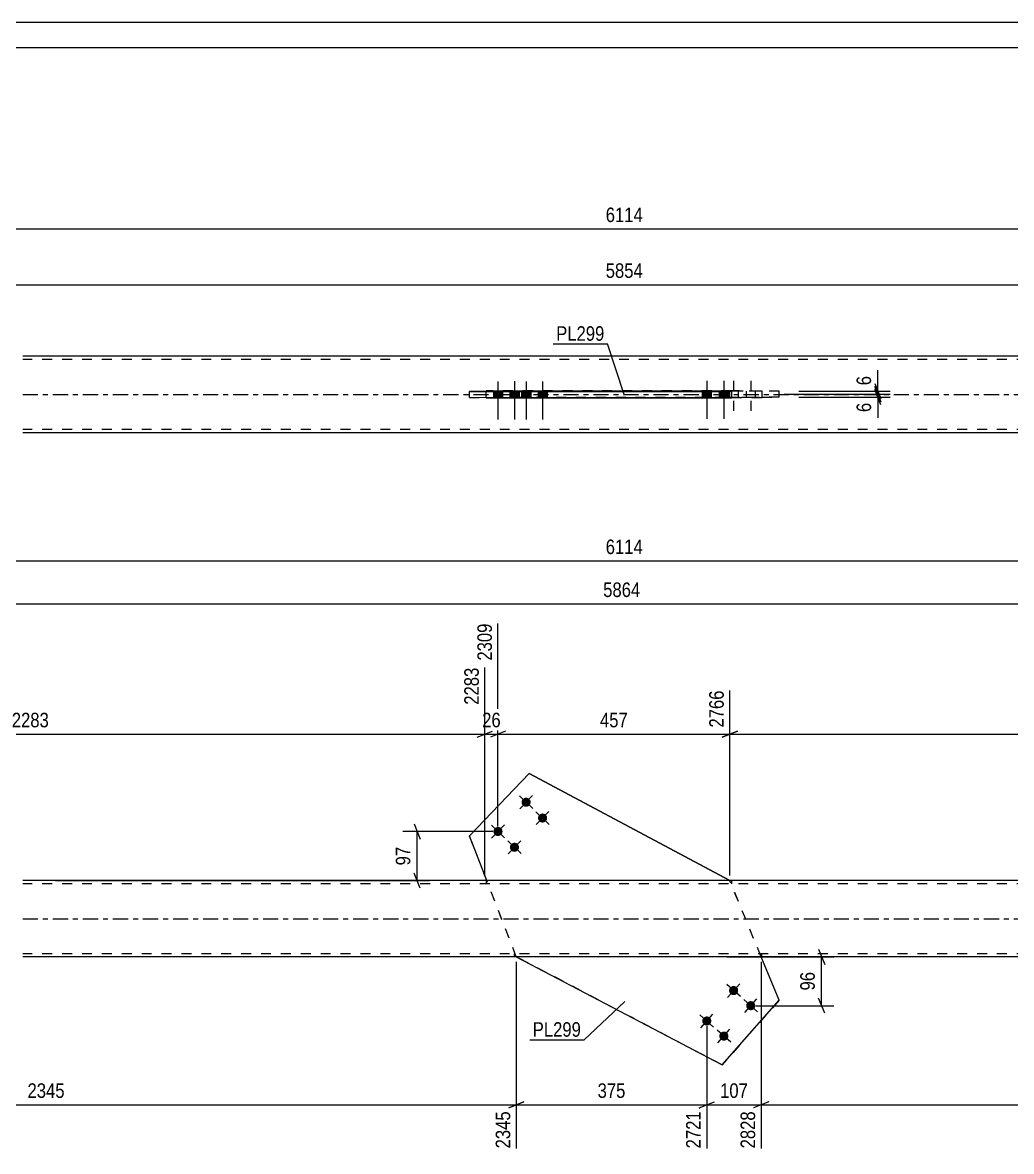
# Model space of a CAD drawing. Header units: millimetres. Extents: x 0 to 594, y 0 to 420.
# Drawn here: x 184.4 to 379.3, y 197.4 to 420 of the extents above; entities that cross this region are included whole.
import ezdxf

# ---------------------------------------------------------------- set-up
doc = ezdxf.new("R2010")
doc.units = ezdxf.units.MM
doc.linetypes.add('DXK_LINE_DOT2', pattern=[3.9198, 1.9599, -1.9599])
doc.linetypes.add('DXK_LINE_DOT3', pattern=[5.9187, 2.979, -0.9799, 0.9799, -0.9799])
doc.styles.add('Arial Narrow', font='ARIALN.TTF', dxfattribs={"height": 0.2})

# ---------------------------------------------------------------- blocks, each defined once
blk = doc.blocks.new('Unknown-580576037-1131')
at = {"color": 5, "linetype": 'Continuous'}
for p, q in [((594, 420), (0, 420)), ((589, 415), (5, 415))]:
    blk.add_line(p, q, dxfattribs=at)
blk = doc.blocks.new('Part-580576037-1689 - 1678')
at = {"color": 2, "linetype": 'Continuous'}
for p, q in [((272.48, 259.67), (284.25, 271.94)), ((272.48, 259.67), (284.25, 271.94)), ((323.81, 250.8), (284.25, 271.94)), ((284.25, 271.94), (284.25, 271.94)), ((284.25, 271.94), (323.81, 250.8)), ((275.92, 250.8), (272.48, 259.67)), ((272.48, 259.67), (272.48, 259.67)), ((272.48, 259.67), (272.48, 259.67)), ((281.73, 235.79), (322.28, 214.46)), ((333.53, 227.21), (329.99, 235.8)), ((333.53, 227.21), (329.99, 235.8)), ((322.28, 214.46), (333.53, 227.21))]:
    blk.add_line(p, q, dxfattribs=at)
at = {"color": 7, "linetype": 'DXK_LINE_DOT2'}
for p, q in [((281.73, 235.8), (272.48, 259.67)), ((281.73, 235.79), (275.92, 250.8)), ((323.81, 250.79), (323.81, 250.8)), ((323.81, 250.79), (323.81, 250.8)), ((329.99, 235.8), (323.81, 250.8)), ((329.99, 235.8), (323.81, 250.79)), ((281.73, 235.79), (281.73, 235.8)), ((322.28, 214.47), (281.73, 235.8)), ((333.53, 227.21), (322.28, 214.47)), ((333.53, 227.21), (333.53, 227.21)), ((322.28, 214.46), (322.28, 214.47))]:
    blk.add_line(p, q, dxfattribs=at)
blk = doc.blocks.new('Bolt-580576037-1681 - 1678')
at = {"linetype": 'Continuous'}
for points in [[(324.56, 230.03), (324.75, 230.01), (324.93, 229.95), (325.09, 229.86), (325.23, 229.73), (325.34, 229.58), (325.42, 229.41), (325.45, 229.22), (325.45, 229.03), (325.42, 228.85), (325.34, 228.68), (325.23, 228.53), (325.09, 228.4), (324.93, 228.31), (324.75, 228.25), (324.56, 228.23), (324.37, 228.25), (324.19, 228.31), (324.03, 228.4), (323.89, 228.53), (323.78, 228.68), (323.7, 228.85), (323.66, 229.03), (323.66, 229.22), (323.7, 229.41), (323.78, 229.58), (323.89, 229.73), (324.03, 229.86), (324.19, 229.95), (324.37, 230.01)], [(327.93, 227.05), (328.12, 227.03), (328.3, 226.97), (328.46, 226.88), (328.6, 226.75), (328.71, 226.6), (328.79, 226.43), (328.83, 226.24), (328.83, 226.06), (328.79, 225.87), (328.71, 225.7), (328.6, 225.55), (328.46, 225.42), (328.3, 225.33), (328.12, 225.27), (327.93, 225.25), (327.75, 225.27), (327.57, 225.33), (327.4, 225.42), (327.26, 225.55), (327.15, 225.7), (327.08, 225.87), (327.04, 226.06), (327.04, 226.24), (327.08, 226.43), (327.15, 226.6), (327.26, 226.75), (327.4, 226.88), (327.57, 226.97), (327.75, 227.03)], [(319.26, 224.03), (319.45, 224.01), (319.63, 223.95), (319.79, 223.86), (319.93, 223.73), (320.04, 223.58), (320.12, 223.41), (320.16, 223.23), (320.16, 223.04), (320.12, 222.85), (320.04, 222.68), (319.93, 222.53), (319.79, 222.4), (319.63, 222.31), (319.45, 222.25), (319.26, 222.23), (319.08, 222.25), (318.9, 222.31), (318.74, 222.4), (318.6, 222.53), (318.49, 222.68), (318.41, 222.85), (318.37, 223.04), (318.37, 223.23), (318.41, 223.41), (318.49, 223.58), (318.6, 223.73), (318.74, 223.86), (318.9, 223.95), (319.08, 224.01)], [(322.64, 221.05), (322.83, 221.03), (323, 220.98), (323.17, 220.88), (323.31, 220.76), (323.42, 220.6), (323.49, 220.43), (323.53, 220.25), (323.53, 220.06), (323.49, 219.87), (323.42, 219.7), (323.31, 219.55), (323.17, 219.42), (323, 219.33), (322.83, 219.27), (322.64, 219.25), (322.45, 219.27), (322.27, 219.33), (322.11, 219.42), (321.97, 219.55), (321.86, 219.7), (321.78, 219.87), (321.74, 220.06), (321.74, 220.25), (321.78, 220.43), (321.86, 220.6), (321.97, 220.76), (322.11, 220.88), (322.27, 220.98), (322.45, 221.03)]]:
    blk.add_hatch(color=1, dxfattribs=at).paths.add_polyline_path(points)
at = {"color": 1, "linetype": 'Continuous'}
for p, q in [((325.91, 227.94), (323.21, 230.32)), ((323.37, 227.78), (325.75, 230.48)), ((329.28, 224.96), (326.58, 227.34)), ((326.74, 224.8), (329.12, 227.5)), ((320.61, 221.94), (317.92, 224.32)), ((318.07, 221.78), (320.46, 224.48)), ((323.99, 218.96), (321.29, 221.35)), ((321.45, 218.81), (323.83, 221.5))]:
    blk.add_line(p, q, dxfattribs=at)
blk = doc.blocks.new('Bolt-580576037-1682 - 1678')
at = {"linetype": 'Continuous'}
for points in [[(283.66, 267.17), (283.85, 267.15), (284.03, 267.09), (284.19, 266.99), (284.33, 266.87), (284.44, 266.72), (284.52, 266.54), (284.55, 266.36), (284.55, 266.17), (284.52, 265.99), (284.44, 265.82), (284.33, 265.66), (284.19, 265.54), (284.03, 265.44), (283.85, 265.39), (283.66, 265.37), (283.47, 265.39), (283.29, 265.44), (283.13, 265.54), (282.99, 265.66), (282.88, 265.82), (282.8, 265.99), (282.76, 266.17), (282.76, 266.36), (282.8, 266.54), (282.88, 266.72), (282.99, 266.87), (283.13, 266.99), (283.29, 267.09), (283.47, 267.15)], [(286.91, 264.05), (287.09, 264.03), (287.27, 263.97), (287.43, 263.88), (287.57, 263.75), (287.68, 263.6), (287.76, 263.43), (287.8, 263.24), (287.8, 263.06), (287.76, 262.87), (287.68, 262.7), (287.57, 262.55), (287.43, 262.42), (287.27, 262.33), (287.09, 262.27), (286.91, 262.25), (286.72, 262.27), (286.54, 262.33), (286.38, 262.42), (286.24, 262.55), (286.13, 262.7), (286.05, 262.87), (286.01, 263.06), (286.01, 263.24), (286.05, 263.43), (286.13, 263.6), (286.24, 263.75), (286.38, 263.88), (286.54, 263.97), (286.72, 264.03)], [(278.12, 261.39), (278.31, 261.37), (278.49, 261.32), (278.65, 261.22), (278.79, 261.1), (278.9, 260.94), (278.98, 260.77), (279.01, 260.59), (279.01, 260.4), (278.98, 260.22), (278.9, 260.04), (278.79, 259.89), (278.65, 259.77), (278.49, 259.67), (278.31, 259.61), (278.12, 259.59), (277.93, 259.61), (277.75, 259.67), (277.59, 259.77), (277.45, 259.89), (277.34, 260.04), (277.26, 260.22), (277.22, 260.4), (277.22, 260.59), (277.26, 260.77), (277.34, 260.94), (277.45, 261.1), (277.59, 261.22), (277.75, 261.32), (277.93, 261.37)], [(281.37, 258.28), (281.55, 258.26), (281.73, 258.2), (281.89, 258.11), (282.03, 257.98), (282.14, 257.83), (282.22, 257.66), (282.26, 257.47), (282.26, 257.28), (282.22, 257.1), (282.14, 256.93), (282.03, 256.78), (281.89, 256.65), (281.73, 256.56), (281.55, 256.5), (281.37, 256.48), (281.18, 256.5), (281, 256.56), (280.84, 256.65), (280.7, 256.78), (280.59, 256.93), (280.51, 257.1), (280.47, 257.28), (280.47, 257.47), (280.51, 257.66), (280.59, 257.83), (280.7, 257.98), (280.84, 258.11), (281, 258.2), (281.18, 258.26)]]:
    blk.add_hatch(color=1, dxfattribs=at).paths.add_polyline_path(points)
at = {"color": 1, "linetype": 'Continuous'}
for p, q in [((282.36, 267.51), (284.96, 265.02)), ((284.91, 267.57), (282.41, 264.97)), ((285.61, 264.4), (288.2, 261.9)), ((288.15, 264.45), (285.66, 261.85)), ((276.82, 261.74), (279.42, 259.25)), ((279.37, 261.79), (276.87, 259.2)), ((280.07, 258.63), (282.66, 256.13)), ((282.61, 258.68), (280.12, 256.08))]:
    blk.add_line(p, q, dxfattribs=at)
blk = doc.blocks.new('Part-580576037-1720 - 1678')
at = {"color": 2, "linetype": 'Continuous'}
for p, q in [((421.53, 250.8), (184.48, 250.8)), ((421.53, 235.8), (184.48, 235.8))]:
    blk.add_line(p, q, dxfattribs=at)
at = {"color": 7, "linetype": 'DXK_LINE_DOT2'}
for p, q in [((421.53, 250.2), (184.48, 250.2)), ((275.82, 250.8), (275.82, 250.2)), ((324.16, 250.8), (324.16, 250.2)), ((421.53, 236.4), (184.48, 236.4)), ((281.39, 235.8), (281.39, 236.4)), ((330.09, 235.8), (330.09, 236.4))]:
    blk.add_line(p, q, dxfattribs=at)
at = {"color": 7, "linetype": 'DXK_LINE_DOT3'}
blk.add_line((184.48, 243.3), (421.53, 243.3), dxfattribs=at)
blk = doc.blocks.new('Bolt-580576037-1423 - 1368')
at = {"linetype": 'Continuous'}
for points in [[(318.36, 346.14), (320.16, 346.15), (320.16, 347.35), (318.36, 347.34)], [(321.74, 346.15), (323.54, 346.15), (323.54, 347.35), (321.74, 347.35)]]:
    blk.add_hatch(color=1, dxfattribs=at).paths.add_polyline_path(points)
at = {"color": 1, "linetype": 'Continuous'}
for p, q in [((318.36, 347.34), (318.36, 346.14)), ((319.26, 349.35), (319.26, 341.85)), ((320.16, 347.35), (320.16, 346.15)), ((321.74, 347.35), (321.74, 346.15)), ((322.64, 349.35), (322.64, 341.85)), ((323.54, 347.35), (323.54, 346.15))]:
    blk.add_line(p, q, dxfattribs=at)
at = {"color": 1, "linetype": 'DXK_LINE_DOT2'}
for p, q in [((323.66, 347.33), (323.66, 346.13)), ((324.56, 349.33), (324.56, 341.83)), ((325.46, 347.33), (325.46, 346.13)), ((327.03, 347.34), (327.03, 346.14)), ((327.93, 349.34), (327.93, 341.84)), ((328.83, 347.34), (328.83, 346.14))]:
    blk.add_line(p, q, dxfattribs=at)
blk = doc.blocks.new('Part-580576037-1416 - 1368')
at = {"color": 2, "linetype": 'Continuous'}
for p, q in [((421.53, 354.19), (184.48, 354.19)), ((275.82, 347.38), (324.16, 347.38)), ((275.82, 347.38), (275.82, 347.25)), ((281.39, 347.23), (281.39, 347.38)), ((324.16, 347.38), (324.16, 345.98)), ((275.82, 345.98), (275.82, 346.05)), ((275.82, 345.98), (324.16, 345.98)), ((275.82, 345.98), (324.16, 345.98)), ((281.39, 346.01), (281.39, 346.03)), ((324.16, 346.01), (281.39, 346.01)), ((324.16, 346.01), (281.39, 346.01)), ((184.48, 339.19), (421.53, 339.19))]:
    blk.add_line(p, q, dxfattribs=at)
at = {"color": 7, "linetype": 'DXK_LINE_DOT2'}
for p, q in [((421.53, 353.59), (184.48, 353.59)), ((275.82, 347.38), (275.82, 347.38)), ((324.16, 347.38), (275.82, 347.38)), ((275.82, 347.38), (275.82, 347.38)), ((275.82, 345.98), (275.82, 347.25)), ((281.39, 347.41), (281.39, 347.38)), ((281.39, 347.41), (330.09, 347.41)), ((281.39, 347.41), (281.39, 347.41)), ((281.39, 347.41), (330.09, 347.41)), ((281.39, 347.38), (281.39, 347.41)), ((324.16, 347.38), (324.16, 347.38)), ((324.16, 347.38), (324.16, 347.38)), ((330.09, 347.41), (330.09, 346.01)), ((281.39, 346.01), (281.39, 347.23)), ((330.09, 346.01), (324.16, 346.01)), ((330.09, 346.01), (324.16, 346.01)), ((421.53, 339.79), (184.48, 339.79))]:
    blk.add_line(p, q, dxfattribs=at)
at = {"color": 7, "linetype": 'DXK_LINE_DOT3'}
blk.add_line((184.48, 346.69), (421.53, 346.69), dxfattribs=at)
blk = doc.blocks.new('Bolt-580576037-1422 - 1368')
at = {"linetype": 'Continuous'}
for points in [[(279.02, 347.25), (277.22, 347.25), (277.22, 346.05), (279.02, 346.05)], [(282.27, 347.26), (280.47, 347.26), (280.47, 346.06), (282.27, 346.06)], [(284.56, 347.24), (282.76, 347.24), (282.76, 346.04), (284.56, 346.04)], [(287.81, 347.25), (286.01, 347.24), (286.01, 346.04), (287.81, 346.05)]]:
    blk.add_hatch(color=1, dxfattribs=at).paths.add_polyline_path(points)
at = {"color": 1, "linetype": 'Continuous'}
for p, q in [((277.22, 347.25), (277.22, 346.05)), ((278.12, 349.25), (278.12, 341.75)), ((279.02, 347.25), (279.02, 346.05)), ((280.47, 347.26), (280.47, 346.06)), ((281.37, 349.26), (281.37, 341.76)), ((282.27, 347.26), (282.27, 346.06)), ((283.66, 349.24), (283.66, 341.74)), ((284.56, 347.24), (284.56, 346.04)), ((286.01, 347.24), (286.01, 346.04)), ((286.91, 349.25), (286.91, 341.75)), ((287.81, 347.25), (287.81, 346.05)), ((282.76, 347.24), (282.76, 346.04))]:
    blk.add_line(p, q, dxfattribs=at)
blk = doc.blocks.new('Part-580576037-1470 - 1368')
at = {"color": 2, "linetype": 'Continuous'}
for p, q in [((281.73, 347.31), (272.48, 347.25)), ((272.48, 346.05), (272.48, 347.25)), ((272.48, 347.25), (284.25, 347.22)), ((322.28, 347.37), (281.73, 347.31)), ((284.25, 347.22), (323.81, 347.28)), ((324.16, 347.36), (322.28, 347.37)), ((323.81, 346.08), (323.81, 347.28)), ((324.16, 347.28), (323.81, 347.28)), ((284.25, 346.02), (272.48, 346.05)), ((284.25, 346.02), (284.25, 347.22)), ((323.81, 346.08), (284.25, 346.02)), ((324.16, 346.08), (323.81, 346.08))]:
    blk.add_line(p, q, dxfattribs=at)
at = {"color": 7, "linetype": 'DXK_LINE_DOT2'}
for p, q in [((281.73, 346.11), (281.73, 347.31)), ((322.28, 346.17), (322.28, 347.37)), ((333.53, 347.33), (324.16, 347.36)), ((333.53, 347.33), (324.16, 347.28)), ((333.53, 346.13), (333.53, 347.33)), ((272.48, 346.05), (281.73, 346.11)), ((281.73, 346.11), (322.28, 346.17)), ((322.28, 346.17), (333.53, 346.13)), ((333.53, 346.13), (324.16, 346.08))]:
    blk.add_line(p, q, dxfattribs=at)
blk = doc.blocks.new('StraightDimension-580576037-1850 - 1678')
at = {"color": 7, "linetype": 'Continuous'}
for p, q in [((281.73, 234.8), (281.73, 198.01)), ((319.26, 222.13), (319.26, 198.01)), ((283.23, 207.22), (280.23, 206.02)), ((317.76, 206.02), (320.76, 207.22)), ((281.73, 206.62), (319.26, 206.62))]:
    blk.add_line(p, q, dxfattribs=at)
at = {"color": 0}
blk.add_wipeout([(303.84, 207.37), (303.84, 211.57), (297.15, 211.57), (297.15, 207.37)], dxfattribs=at)
at = {"color": 0, "linetype": 'Continuous'}
blk.add_wipeout([(318.66, 205.92), (314.46, 205.92), (314.46, 197.41), (318.66, 197.41)], dxfattribs=at)
at = {"color": 3, "style": 'Arial Narrow'}
blk.add_text('375', height=2.863, dxfattribs=at).set_placement((297.75, 207.97))
at = {"color": 3, "linetype": 'Continuous', "style": 'Arial Narrow'}
blk.add_text('2721', height=2.863, rotation=90.0002, dxfattribs=at).set_placement((318.06, 198.01))
blk = doc.blocks.new('StraightDimension-580576037-1736 - 1678')
at = {"color": 7, "linetype": 'Continuous'}
blk.add_line((83.38, 313.85), (522.63, 313.85), dxfattribs=at)
at = {"color": 0}
blk.add_wipeout([(307.26, 314.6), (307.26, 318.8), (298.75, 318.8), (298.75, 314.6)], dxfattribs=at)
at = {"color": 3, "style": 'Arial Narrow'}
blk.add_text('6114', height=2.863, dxfattribs=at).set_placement((299.35, 315.2))
blk = doc.blocks.new('StraightDimension-580576037-1838 - 1678')
at = {"color": 7, "linetype": 'Continuous'}
for p, q in [((96.38, 233.77), (96.38, 203.5)), ((281.73, 234.8), (281.73, 198.01)), ((97.88, 207.22), (94.88, 206.02)), ((280.23, 206.02), (283.23, 207.22)), ((96.38, 206.62), (281.73, 206.62))]:
    blk.add_line(p, q, dxfattribs=at)
at = {"color": 0}
blk.add_wipeout([(193.31, 207.37), (193.31, 211.57), (184.8, 211.57), (184.8, 207.37)], dxfattribs=at)
at = {"color": 0, "linetype": 'Continuous'}
for points in [[(95.78, 205.92), (91.58, 205.92), (91.58, 202.9), (95.78, 202.9)], [(281.13, 205.92), (276.93, 205.92), (276.93, 197.41), (281.13, 197.41)]]:
    blk.add_wipeout(points, dxfattribs=at)
at = {"color": 3, "style": 'Arial Narrow'}
blk.add_text('2345', height=2.863, dxfattribs=at).set_placement((185.4, 207.97))
at = {"color": 3, "linetype": 'Continuous', "style": 'Arial Narrow'}
for s, height, p in [('0', 2.86, (95.18, 203.5)), ('2345', 2.863, (280.53, 198.01))]:
    blk.add_text(s, height=height, rotation=90.0002, dxfattribs=at).set_placement(p)
blk = doc.blocks.new('StraightDimension-580576037-1864 - 1678')
at = {"color": 7, "linetype": 'Continuous'}
for p, q in [((329.99, 234.8), (329.99, 198.01)), ((319.26, 222.13), (319.26, 198.01)), ((317.76, 206.02), (320.76, 207.22)), ((331.49, 207.22), (328.49, 206.02)), ((319.26, 206.62), (329.99, 206.62))]:
    blk.add_line(p, q, dxfattribs=at)
at = {"color": 0}
blk.add_wipeout([(327.97, 207.37), (327.97, 211.57), (321.29, 211.57), (321.29, 207.37)], dxfattribs=at)
at = {"color": 0, "linetype": 'Continuous'}
blk.add_wipeout([(329.39, 205.92), (325.19, 205.92), (325.19, 197.41), (329.39, 197.41)], dxfattribs=at)
at = {"color": 3, "style": 'Arial Narrow'}
blk.add_text('107', height=2.863, dxfattribs=at).set_placement((321.89, 207.97))
at = {"color": 3, "linetype": 'Continuous', "style": 'Arial Narrow'}
blk.add_text('2828', height=2.863, rotation=90.0002, dxfattribs=at).set_placement((328.79, 198.01))
blk = doc.blocks.new('StraightDimension-580576037-1878 - 1678')
at = {"color": 7, "linetype": 'Continuous'}
for p, q in [((329.99, 234.8), (329.99, 198.01)), ((509.63, 233.77), (509.63, 198.01)), ((331.49, 207.22), (328.49, 206.02)), ((508.13, 206.02), (511.13, 207.22)), ((329.99, 206.62), (509.63, 206.62))]:
    blk.add_line(p, q, dxfattribs=at)
at = {"color": 0}
blk.add_wipeout([(424.07, 207.37), (424.07, 211.57), (415.56, 211.57), (415.56, 207.37)], dxfattribs=at)
at = {"color": 0, "linetype": 'Continuous'}
blk.add_wipeout([(509.03, 205.92), (504.83, 205.92), (504.83, 197.41), (509.03, 197.41)], dxfattribs=at)
at = {"color": 3, "style": 'Arial Narrow'}
blk.add_text('3026', height=2.863, dxfattribs=at).set_placement((416.16, 207.97))
at = {"color": 3, "linetype": 'Continuous', "style": 'Arial Narrow'}
blk.add_text('5854', height=2.863, rotation=90.0002, dxfattribs=at).set_placement((508.43, 198.01))
blk = doc.blocks.new('StraightDimension-580576037-1993 - 1678')
at = {"color": 7, "linetype": 'Continuous'}
for p, q in [((341.3, 237.3), (342.5, 234.3)), ((323.27, 235.8), (344.3, 235.8)), ((341.9, 226.15), (341.9, 235.8)), ((342.5, 224.65), (341.3, 227.65)), ((328.93, 226.15), (344.3, 226.15))]:
    blk.add_line(p, q, dxfattribs=at)
at = {"color": 0}
blk.add_wipeout([(341.15, 233.4), (336.95, 233.4), (336.95, 228.55), (341.15, 228.55)], dxfattribs=at)
at = {"color": 3, "style": 'Arial Narrow'}
blk.add_text('96', height=2.863, rotation=90.0002, dxfattribs=at).set_placement((340.55, 229.15))
blk = doc.blocks.new('StraightDimension-580576037-3969 - 1678')
at = {"color": 7, "linetype": 'Continuous'}
for p, q in [((278.12, 261.5), (278.12, 301.5)), ((323.81, 251.8), (323.81, 288.3)), ((279.62, 280.29), (276.62, 279.09)), ((278.12, 279.69), (323.81, 279.69)), ((322.31, 279.09), (325.31, 280.29))]:
    blk.add_line(p, q, dxfattribs=at)
at = {"color": 0, "linetype": 'Continuous'}
blk.add_wipeout([(323.21, 288.9), (319.01, 288.9), (319.01, 280.39), (323.21, 280.39)], dxfattribs=at)
at = {"color": 0}
blk.add_wipeout([(304.31, 280.44), (304.31, 284.64), (297.62, 284.64), (297.62, 280.44)], dxfattribs=at)
at = {"color": 3, "linetype": 'Continuous', "style": 'Arial Narrow'}
blk.add_text('2766', height=2.863, rotation=90.0002, dxfattribs=at).set_placement((322.61, 280.99))
at = {"color": 3, "style": 'Arial Narrow'}
blk.add_text('457', height=2.863, dxfattribs=at).set_placement((298.22, 281.04))
blk = doc.blocks.new('StraightDimension-580576037-2025 - 1678')
at = {"color": 7, "linetype": 'Continuous'}
for p, q in [((277.12, 260.49), (259.34, 260.49)), ((261.59, 261.99), (262.79, 258.99)), ((262.19, 250.81), (262.19, 260.49)), ((262.79, 249.31), (261.59, 252.31)), ((190.89, 250.81), (264.59, 250.81))]:
    blk.add_line(p, q, dxfattribs=at)
at = {"color": 0}
blk.add_wipeout([(261.44, 258.08), (257.24, 258.08), (257.24, 253.22), (261.44, 253.22)], dxfattribs=at)
at = {"color": 3, "style": 'Arial Narrow'}
blk.add_text('97', height=2.863, rotation=90.0002, dxfattribs=at).set_placement((260.84, 253.82))
blk = doc.blocks.new('StraightDimension-580576037-2047 - 1678')
at = {"color": 7, "linetype": 'Continuous'}
blk.add_line((95.38, 305.38), (509.63, 305.38), dxfattribs=at)
at = {"color": 0}
blk.add_wipeout([(306.76, 306.13), (306.76, 310.33), (298.25, 310.33), (298.25, 306.13)], dxfattribs=at)
at = {"color": 3, "style": 'Arial Narrow'}
blk.add_text('5864', height=2.863, dxfattribs=at).set_placement((298.85, 306.73))
blk = doc.blocks.new('StraightDimension-580576037-3968 - 1678')
at = {"color": 7, "linetype": 'Continuous'}
for p, q in [((323.81, 251.8), (323.81, 288.3)), ((509.63, 252.77), (509.63, 288.3)), ((325.31, 280.29), (322.31, 279.09)), ((323.81, 279.69), (509.63, 279.69)), ((508.13, 279.09), (511.13, 280.29))]:
    blk.add_line(p, q, dxfattribs=at)
at = {"color": 0, "linetype": 'Continuous'}
blk.add_wipeout([(509.03, 288.9), (504.83, 288.9), (504.83, 280.39), (509.03, 280.39)], dxfattribs=at)
at = {"color": 0}
blk.add_wipeout([(420.98, 280.44), (420.98, 284.64), (412.47, 284.64), (412.47, 280.44)], dxfattribs=at)
at = {"color": 3, "linetype": 'Continuous', "style": 'Arial Narrow'}
blk.add_text('5854', height=2.863, rotation=90.0002, dxfattribs=at).set_placement((508.43, 280.99))
at = {"color": 3, "style": 'Arial Narrow'}
blk.add_text('3088', height=2.863, dxfattribs=at).set_placement((413.07, 281.04))
blk = doc.blocks.new('StraightDimension-580576037-3970 - 1678')
at = {"color": 7, "linetype": 'Continuous'}
for p, q in [((278.12, 261.5), (278.12, 301.5)), ((275.54, 251.8), (275.54, 292.8)), ((274.04, 279.09), (277.04, 280.29)), ((275.54, 279.69), (278.12, 279.69)), ((279.62, 280.29), (276.62, 279.09))]:
    blk.add_line(p, q, dxfattribs=at)
at = {"color": 0, "linetype": 'Continuous'}
blk.add_wipeout([(277.52, 302.1), (273.32, 302.1), (273.32, 293.59), (277.52, 293.59)], dxfattribs=at)
at = {"color": 0}
blk.add_wipeout([(279.26, 280.44), (279.26, 284.64), (274.4, 284.64), (274.4, 280.44)], dxfattribs=at)
at = {"color": 3, "linetype": 'Continuous', "style": 'Arial Narrow'}
blk.add_text('2309', height=2.863, rotation=90.0002, dxfattribs=at).set_placement((276.92, 294.19))
at = {"color": 3, "style": 'Arial Narrow'}
blk.add_text('26', height=2.863, dxfattribs=at).set_placement((275, 281.04))
blk = doc.blocks.new('StraightDimension-580576037-3971 - 1678')
at = {"color": 7, "linetype": 'Continuous'}
for p, q in [((275.54, 251.8), (275.54, 292.8)), ((96.38, 251.8), (96.38, 282.82)), ((97.88, 280.29), (94.88, 279.09)), ((96.38, 279.69), (275.54, 279.69)), ((274.04, 279.09), (277.04, 280.29))]:
    blk.add_line(p, q, dxfattribs=at)
at = {"color": 0, "linetype": 'Continuous'}
for points in [[(274.94, 293.4), (270.74, 293.4), (270.74, 284.89), (274.94, 284.89)], [(95.78, 283.42), (91.58, 283.42), (91.58, 280.39), (95.78, 280.39)]]:
    blk.add_wipeout(points, dxfattribs=at)
at = {"color": 0}
blk.add_wipeout([(190.22, 280.44), (190.22, 284.64), (181.7, 284.64), (181.7, 280.44)], dxfattribs=at)
at = {"color": 3, "linetype": 'Continuous', "style": 'Arial Narrow'}
for s, height, p in [('2283', 2.863, (274.34, 285.49)), ('0', 2.86, (95.18, 280.99))]:
    blk.add_text(s, height=height, rotation=90.0002, dxfattribs=at).set_placement(p)
at = {"color": 3, "style": 'Arial Narrow'}
blk.add_text('2283', height=2.863, dxfattribs=at).set_placement((182.3, 281.04))
blk = doc.blocks.new('StraightDimension-580576037-1541 - 1368')
at = {"color": 7, "linetype": 'Continuous'}
for p, q in [((337.39, 347.35), (355.4, 347.35)), ((352.4, 348.85), (353.6, 345.85)), ((353.6, 345.23), (352.4, 348.23)), ((353, 346.73), (353, 347.35)), ((334.53, 346.73), (355.4, 346.73))]:
    blk.add_line(p, q, dxfattribs=at)
at = {"color": 0}
blk.add_wipeout([(352.25, 350.91), (348.05, 350.91), (348.05, 347.88), (352.25, 347.88)], dxfattribs=at)
at = {"color": 7, "linetype": 'Continuous'}
blk.add_line((353, 347.35), (353, 351.43), dxfattribs=at)
blk.add_line((353, 347.35), (353, 351.43), dxfattribs=at)
at = {"color": 3, "style": 'Arial Narrow'}
blk.add_text('6', height=2.86, rotation=90.0002, dxfattribs=at).set_placement((351.65, 348.48))
blk = doc.blocks.new('StraightDimension-580576037-1545 - 1368')
at = {"color": 7, "linetype": 'Continuous'}
for p, q in [((352.4, 348.23), (353.6, 345.23)), ((353.6, 344.65), (352.4, 347.65)), ((334.53, 346.73), (355.4, 346.73)), ((337.39, 346.15), (355.4, 346.15)), ((353, 346.15), (353, 346.73))]:
    blk.add_line(p, q, dxfattribs=at)
at = {"color": 0}
blk.add_wipeout([(352.25, 345.63), (348.05, 345.63), (348.05, 342.6), (352.25, 342.6)], dxfattribs=at)
at = {"color": 7, "linetype": 'Continuous'}
blk.add_line((353, 346.15), (353, 342.07), dxfattribs=at)
blk.add_line((353, 346.15), (353, 342.07), dxfattribs=at)
at = {"color": 3, "style": 'Arial Narrow'}
blk.add_text('6', height=2.86, rotation=90.0002, dxfattribs=at).set_placement((351.65, 343.2))
blk = doc.blocks.new('StraightDimension-580576037-1550 - 1368')
at = {"color": 7, "linetype": 'Continuous'}
blk.add_line((83.38, 379.31), (522.63, 379.31), dxfattribs=at)
at = {"color": 0}
blk.add_wipeout([(307.26, 380.06), (307.26, 384.26), (298.75, 384.26), (298.75, 380.06)], dxfattribs=at)
at = {"color": 3, "style": 'Arial Narrow'}
blk.add_text('6114', height=2.863, dxfattribs=at).set_placement((299.35, 380.66))
blk = doc.blocks.new('StraightDimension-580576037-1581 - 1368')
at = {"color": 7, "linetype": 'Continuous'}
blk.add_line((96.38, 368.31), (509.63, 368.31), dxfattribs=at)
at = {"color": 0}
blk.add_wipeout([(307.26, 369.06), (307.26, 373.26), (298.75, 373.26), (298.75, 369.06)], dxfattribs=at)
at = {"color": 3, "style": 'Arial Narrow'}
blk.add_text('5854', height=2.863, dxfattribs=at).set_placement((299.35, 369.66))
blk = doc.blocks.new('Mark-580576037-1685 - 1678')
at = {"color": 0}
blk.add_wipeout([(294.48, 220.03), (294.48, 223.03), (284.97, 223.03), (284.97, 220.03)], dxfattribs=at)
blk.add_wipeout([(294.48, 220.03), (294.48, 223.03), (284.97, 223.03), (284.97, 220.03)], dxfattribs=at)
at = {"color": 30, "linetype": 'Continuous'}
for p in [(303.12, 226.99), (284.37, 219.43)]:
    blk.add_line(p, (295.08, 219.43), dxfattribs=at)
at = {"color": 3, "style": 'Arial Narrow'}
blk.add_text('PL299', height=2.863, dxfattribs=at).set_placement((284.97, 220.03))
blk = doc.blocks.new('Mark-580576037-1466 - 1368')
at = {"color": 0}
blk.add_wipeout([(299.09, 357.26), (299.09, 360.26), (289.59, 360.26), (289.59, 357.26)], dxfattribs=at)
blk.add_wipeout([(299.09, 357.26), (299.09, 360.26), (289.59, 360.26), (289.59, 357.26)], dxfattribs=at)
at = {"color": 30, "linetype": 'Continuous'}
for p in [(288.99, 356.66), (303.07, 346.49)]:
    blk.add_line(p, (299.69, 356.66), dxfattribs=at)
at = {"color": 3, "style": 'Arial Narrow'}
blk.add_text('PL299', height=2.863, dxfattribs=at).set_placement((289.59, 357.26))

msp = doc.modelspace()

# ---------------------------------------------------------------- block references
for name in ['Unknown-580576037-1131', 'Part-580576037-1416 - 1368', 'Part-580576037-1470 - 1368', 'Bolt-580576037-1422 - 1368', 'Bolt-580576037-1423 - 1368', 'Part-580576037-1689 - 1678', 'Bolt-580576037-1682 - 1678', 'Part-580576037-1720 - 1678', 'Bolt-580576037-1681 - 1678']:
    msp.add_blockref(name, (0, 0))

# ---------------------------------------------------------------- next in the draw order: block references
for name in ['StraightDimension-580576037-1541 - 1368', 'StraightDimension-580576037-1736 - 1678', 'StraightDimension-580576037-1850 - 1678']:
    msp.add_blockref(name, (0, 0))

# ---------------------------------------------------------------- next in the draw order: block references
for name in ['StraightDimension-580576037-1545 - 1368', 'StraightDimension-580576037-3969 - 1678', 'StraightDimension-580576037-1838 - 1678', 'StraightDimension-580576037-1864 - 1678', 'Mark-580576037-1685 - 1678']:
    msp.add_blockref(name, (0, 0))

# ---------------------------------------------------------------- next in the draw order: block references
for name in ['StraightDimension-580576037-1550 - 1368', 'StraightDimension-580576037-2025 - 1678', 'StraightDimension-580576037-1878 - 1678']:
    msp.add_blockref(name, (0, 0))

# ---------------------------------------------------------------- next in the draw order: block references
for name in ['StraightDimension-580576037-1581 - 1368', 'StraightDimension-580576037-2047 - 1678', 'StraightDimension-580576037-1993 - 1678']:
    msp.add_blockref(name, (0, 0))

# ---------------------------------------------------------------- next in the draw order: block references
for name in ['Mark-580576037-1466 - 1368', 'StraightDimension-580576037-3970 - 1678', 'StraightDimension-580576037-3968 - 1678']:
    msp.add_blockref(name, (0, 0))

# ---------------------------------------------------------------- next in the draw order: block references
msp.add_blockref('StraightDimension-580576037-3971 - 1678', (0, 0))

doc.saveas('drawing.dxf')
